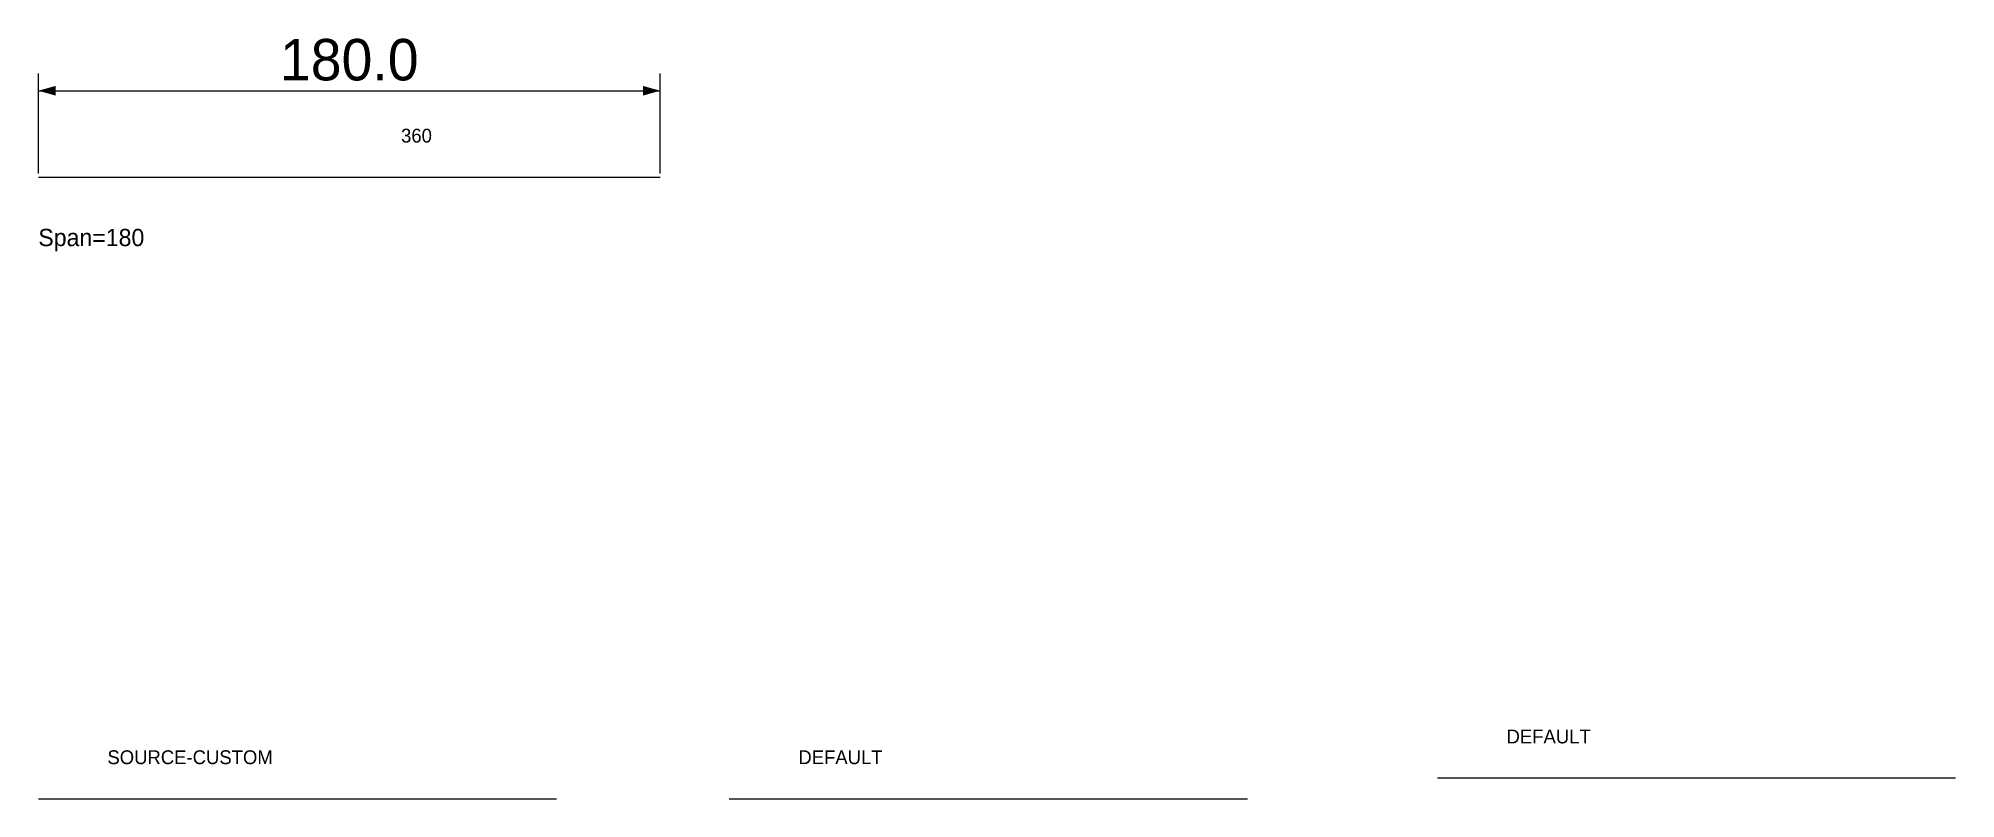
# Model space of a CAD drawing. Header units: millimetres. Extents: x 10 to 565, y 20 to 240.
import ezdxf
from ezdxf.enums import TextEntityAlignment as Align

# ---------------------------------------------------------------- set-up
doc = ezdxf.new("R2010")
doc.units = ezdxf.units.MM
doc.layers.get('0').update_dxf_attribs({"linetype": 'CONTINUOUS', "true_color": 0x344755})
doc.dimstyles.get("Standard").update_dxf_attribs({"dimtxt": 0.18, "dimasz": 0.18, "dimexe": 0.18, "dimexo": 0.0625, "dimgap": 0.09, "dimtad": 0, "dimtih": 1, "dimtoh": 1, "dimdec": 4, "dimzin": 0, "dimdsep": 46, "dimtxsty": 'STANDARD', "dimcen": 0.09, "dimadec": 0, "dimazin": 0, "dimtfac": 1, "dimtdec": 4, "dimtofl": 0, "dimtmove": 0, "dimatfit": 3, "dimfxl": 1, "dimtolj": 1, "dimtzin": 0, "dimarcsym": 0})

# ---------------------------------------------------------------- blocks, each defined once
blk = doc.blocks.new('Shared')
blk.add_line((0, 0), (150, 0))
for tag, p, flags in [('FIXED_LABEL', (10, 30), 2), ('PART_NO', (20, 10), 8)]:
    blk.add_attdef(tag, p, '', height=4, dxfattribs=dict(flags=flags))
blk = doc.blocks.new('Wrapper')
ref = blk.add_blockref('Shared', (5, 6))
ref.add_attrib('PART_NO', 'DEFAULT', (25, 16), dxfattribs={"height": 4, "flags": 8})
blk = doc.blocks.new('*DCC2')
at = {"color": 0, "linetype": 'CONTINUOUS'}
for p, q in [((0, 1), (0, 30)), ((180, 1), (180, 30)), ((0, 25), (180, 25))]:
    blk.add_line(p, q, dxfattribs=at)
for points in [[(0, 25), (5, 26.4), (5, 23.6)], [(180, 25), (175, 23.6), (175, 26.4)]]:
    blk.add_solid(points, dxfattribs=at)
blk.add_text('180.0', height=12, dxfattribs=at).set_placement((90, 34), align=Align.MIDDLE_CENTER)
blk = doc.blocks.new('*UCC1')
blk.add_line((0, 0), (180, 0))
blk.add_text('Span=180', height=5).set_placement((0, -20))
blk.add_attdef('CALCULATED', (105, 10), '', height=4)
dim = blk.add_aligned_dim(p1=(0, 0), p2=(180, 0), distance=25, dimstyle='STANDARD', override={"dimscale": 1, "dimtxt": 12, "dimasz": 5, "dimexe": 5, "dimexo": 1, "dimgap": 3, "dimdec": 1, "dimlfac": 1, "dimrnd": 0, "dimzin": 0, "dimpost": '<>'})
dim.commit()
dim.dimension.update_dxf_attribs({"geometry": '*DCC2', "text_midpoint": (90, 34)})

msp = doc.modelspace()

# ---------------------------------------------------------------- block references
msp.add_blockref('*UCC1', (10, 200)).add_auto_attribs({'CALCULATED': '360'})
msp.add_blockref('Wrapper', (410, 20))
ref = msp.add_blockref('Shared', (10, 20))
ref.add_attrib('PART_NO', 'SOURCE-CUSTOM', (30, 30), dxfattribs={"height": 4, "flags": 8})
ref = msp.add_blockref('Shared', (210, 20))
ref.add_attrib('PART_NO', 'DEFAULT', (230, 30), dxfattribs={"height": 4, "flags": 8})

doc.saveas('drawing.dxf')
